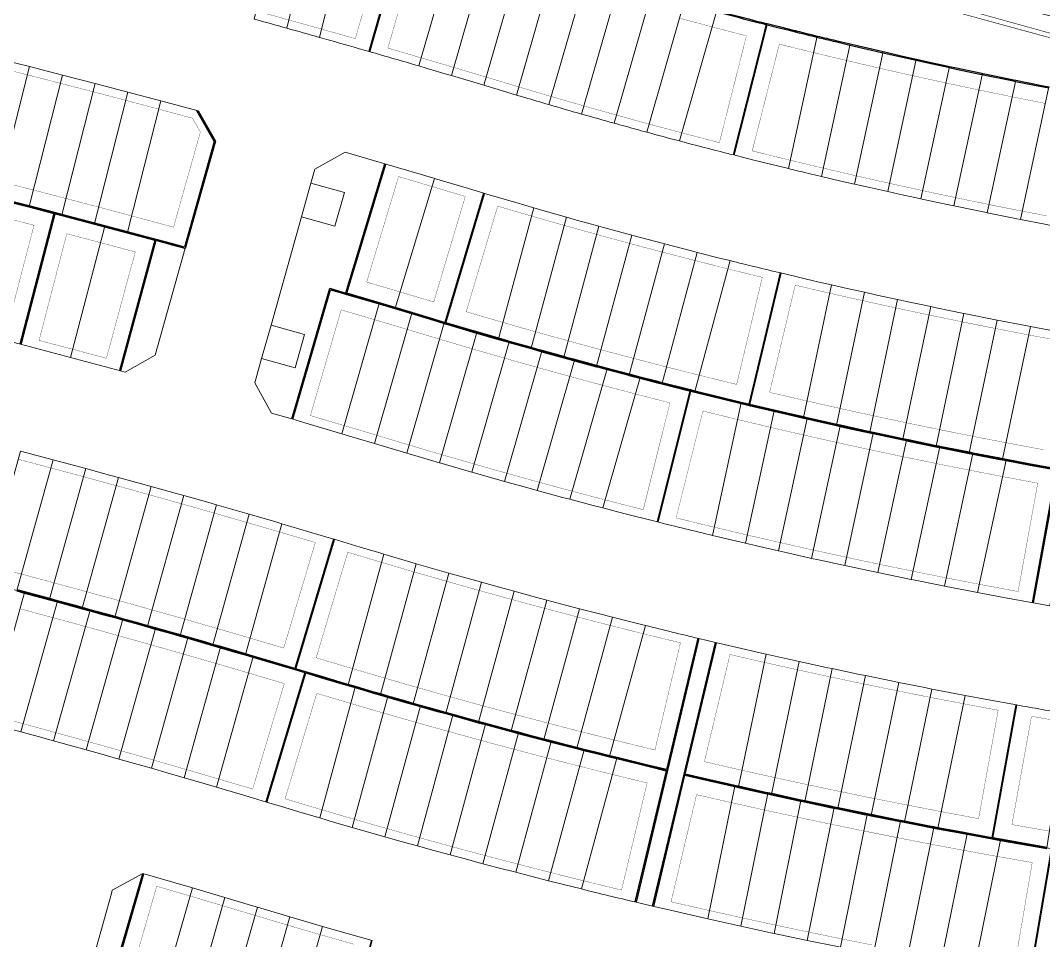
# Model space of a CAD drawing. Header units: centimetres. Extents: x -6122352 to 6876996, y -1694241 to 2592194.
# Drawn here: x 1224188 to 1405291, y 72043 to 234926 of the extents above; entities that cross this region are included whole.
import ezdxf

# ---------------------------------------------------------------- set-up
doc = ezdxf.new("R2010")
doc.units = ezdxf.units.CM
doc.header["$MEASUREMENT"] = 0
doc.linetypes.add('XR-AR-END-SETTING OUT PLAN$0$23261-XR-AR-SI-GF$0$HIDDEN', pattern=[0.375, 0.25, -0.125])
for name, color, linetype, lineweight, true_color in [('08-Compound Wall-2', 6, 'Continuous', 25, 0xff00ff), ('23585-XR-AR-DAMAC PLOT LIMITS$0$1-End units', 7, 'Continuous', 5, 0xf8991e), ('23585-XR-AR-DAMAC PLOT LIMITS$0$1-Open Space', 7, 'Continuous', 5, 0x90cf5a), ('23585-XR-AR-DAMAC PLOT LIMITS$0$1-Utility', 7, 'Continuous', 5, 0x8db1ff)]:
    doc.layers.add(name, color=color, linetype=linetype, lineweight=lineweight, true_color=true_color)
doc.layers.add('23585-XR-AR-BOUNDARY WALLS AND SETBACKS$0$setback', color=7, linetype='XR-AR-END-SETTING OUT PLAN$0$23261-XR-AR-SI-GF$0$HIDDEN')
doc.layers.add('@MI-REF LAYER', color=7, linetype='Continuous')
doc.layers.add('23585-XR-AR-DAMAC PLOT LIMITS$0$1-Mid units', color=41, linetype='Continuous', lineweight=5)
doc.layers.add('A-ANNO-TEXT', color=3, linetype='Continuous', lineweight=25)
doc.layers.add('23585-XR-AR-DAMAC PLOT LIMITS$0$D-Phase New', color=7, linetype='Continuous', true_color=0x000080)

# ---------------------------------------------------------------- blocks, each defined once
blk = doc.blocks.new('23585-XR-AR-BOUNDARY WALLS AND SETBACKS')
at = {"layer": '08-Compound Wall-2'}
for points in [[(497135, 2770055.34), (497136.86, 2770056.57), (497138.21, 2770057.46, 0.001429), (497142.63, 2770060.41, 0.000915), (497145.44, 2770062.3), (497147.6, 2770063.77), (497150.82, 2770065.97), (497152.55, 2770067.16), (497152.77, 2770067.31), (497155.04, 2770068.88), (497157.48, 2770070.58), (497157.5, 2770070.6), (497159.25, 2770071.82), (497162.22, 2770073.92), (497162.38, 2770074.03), (497163.44, 2770074.78), (497166.92, 2770077.27), (497167.27, 2770077.52), (497167.62, 2770077.77), (497171.59, 2770080.64), (497171.79, 2770080.79), (497171.8, 2770080.8), (497172.13, 2770081.03), (497175.93, 2770083.82), (497176.97, 2770084.58)], [(497148.25, 2770035.34), (497135.19, 2770055.23), (497136.97, 2770056.4), (497138.32, 2770057.3, 0.001429), (497142.74, 2770060.24, 0.000915), (497145.55, 2770062.14), (497147.71, 2770063.6), (497150.93, 2770065.8), (497152.66, 2770066.99), (497152.88, 2770067.14), (497155.15, 2770068.71), (497157.59, 2770070.42), (497157.62, 2770070.44), (497159.36, 2770071.65), (497162.33, 2770073.75), (497162.5, 2770073.87), (497163.56, 2770074.62), (497167.03, 2770077.1), (497167.38, 2770077.36), (497167.74, 2770077.61), (497171.71, 2770080.48), (497171.91, 2770080.62), (497171.92, 2770080.63), (497172.25, 2770080.87), (497176.05, 2770083.66), (497177.09, 2770084.42)], [(497078.56, 2770020.55, -0.00125), (497086.38, 2770025.3, -0.000239), (497087.88, 2770026.21), (497091.08, 2770028.13), (497091.52, 2770028.4), (497093.57, 2770029.63), (497096.4, 2770031.32), (497096.67, 2770031.48), (497098.77, 2770032.73), (497099.23, 2770033), (497101.28, 2770034.22), (497101.83, 2770034.54), (497103.33, 2770035.44, 0.001142), (497106.97, 2770037.64, 0.00161), (497112.09, 2770040.77, 0.00161), (497117.18, 2770043.93, 0.000476), (497118.69, 2770044.88, 0.001134), (497122.26, 2770047.13, 0.00161), (497127.32, 2770050.36, 0.002093), (497133.87, 2770054.6, 0.000363), (497135, 2770055.34)], [(497091.17, 2770000.13), (497078.75, 2770020.43, -0.001236), (497086.48, 2770025.13, -0.000239), (497087.98, 2770026.04), (497091.18, 2770027.96), (497091.62, 2770028.23), (497093.67, 2770029.46), (497096.5, 2770031.14), (497096.77, 2770031.3), (497098.87, 2770032.56), (497099.33, 2770032.83), (497101.38, 2770034.05), (497101.93, 2770034.37), (497103.43, 2770035.26, 0.001142), (497107.07, 2770037.47, 0.00161), (497112.19, 2770040.6, 0.00161), (497117.29, 2770043.76, 0.000476), (497118.79, 2770044.71, 0.001134), (497122.37, 2770046.96, 0.00161), (497127.43, 2770050.19, 0.002093), (497133.97, 2770054.43, 0.000336), (497135.02, 2770055.12), (497148.09, 2770035.23)], [(497035.24, 2769964.5), (497022.09, 2769984.33), (497026.18, 2769987.04, -0.000564), (497029.64, 2769989.32, -0.000819), (497034.66, 2769992.6, -0.000819), (497039.69, 2769995.86, -0.000289), (497041.47, 2769997.01), (497044.74, 2769999.11), (497047.15, 2770000.66), (497049.79, 2770002.34), (497054.86, 2770005.56), (497056.86, 2770006.83), (497059.93, 2770008.76), (497062.56, 2770010.42), (497065.02, 2770011.94), (497070.12, 2770015.11), (497072.35, 2770016.5, -0.000999), (497078.58, 2770020.33), (497091, 2770000.02)]]:
    blk.add_lwpolyline(points, format="xyb", dxfattribs=at)
for points in [[(497227.71, 2770039.88), (497224, 2770037.07), (497220.51, 2770034.46), (497219.98, 2770034.06), (497219.59, 2770033.77), (497215.69, 2770030.88), (497215.16, 2770030.49), (497210.85, 2770027.34), (497210.73, 2770027.25), (497210.32, 2770026.95), (497206.27, 2770024.02), (497205.99, 2770023.82), (497205.45, 2770023.44), (497201.8, 2770020.82), (497201.1, 2770020.34), (497200.57, 2770019.96), (497197.3, 2770017.65), (497196.2, 2770016.88), (497195.66, 2770016.5), (497192.79, 2770014.5), (497191.28, 2770013.45), (497190.73, 2770013.08), (497188.26, 2770011.37), (497186.33, 2770010.05), (497182.66, 2770007.56), (497169.28, 2770027.36)], [(497187.06, 2769981.51), (497173.89, 2770001.45), (497174.48, 2770001.84), (497181.48, 2770006.52), (497182.69, 2770007.34), (497186.44, 2770009.89), (497188.38, 2770011.21), (497190.85, 2770012.91), (497191.39, 2770013.29), (497192.91, 2770014.33), (497195.78, 2770016.34), (497196.31, 2770016.72), (497197.42, 2770017.49), (497200.68, 2770019.79), (497201.22, 2770020.17), (497201.91, 2770020.66), (497205.57, 2770023.28), (497206.1, 2770023.66), (497206.39, 2770023.86), (497210.43, 2770026.79), (497210.85, 2770027.09), (497210.97, 2770027.17), (497215.28, 2770030.33), (497215.81, 2770030.72), (497219.71, 2770033.61), (497220.1, 2770033.9), (497220.63, 2770034.3), (497224.12, 2770036.91), (497227.83, 2770039.72), (497242.3, 2770020.7)], [(497227.93, 2770039.93), (497242.46, 2770020.82)], [(497276.02, 2769993.39), (497269.4, 2769988.3), (497268.31, 2769987.46), (497253.83, 2770006.48)], [(497291.57, 2769974.95), (497276.91, 2769993.82)], [(497169.11, 2770027.25), (497182.5, 2770007.45), (497181.37, 2770006.68), (497174.37, 2770002.01), (497173.7, 2770001.57), (497173.29, 2770001.29), (497169.36, 2769998.72), (497168.69, 2769998.28), (497165.98, 2769996.52), (497164.32, 2769995.45), (497164.07, 2769995.28), (497160.93, 2769993.28), (497159.43, 2769992.32), (497159.27, 2769992.21), (497155.87, 2769990.06), (497154.79, 2769989.38), (497154.2, 2769989.01), (497150.78, 2769986.87), (497150.12, 2769986.46), (497149.11, 2769985.84), (497145.68, 2769983.72), (497145.44, 2769983.57), (497144, 2769982.69), (497140.74, 2769980.71), (497140.56, 2769980.6), (497136.02, 2769977.87), (497135.64, 2769977.64), (497123.38, 2769998.15)], [(497253.67, 2770006.36), (497268.15, 2769987.34), (497264.62, 2769984.67), (497263.88, 2769984.11), (497260.38, 2769981.48), (497259.82, 2769981.07), (497259.19, 2769980.59), (497255.56, 2769977.91), (497255, 2769977.5), (497254.47, 2769977.1), (497250.72, 2769974.36), (497250.16, 2769973.95), (497249.73, 2769973.64), (497245.86, 2769970.84), (497245.31, 2769970.43), (497244.98, 2769970.2), (497240.99, 2769967.34), (497240.43, 2769966.94), (497240.21, 2769966.79), (497236.09, 2769963.88), (497235.53, 2769963.48), (497235.42, 2769963.4), (497231.17, 2769960.44), (497230.61, 2769960.04), (497225.78, 2769956.71), (497223.18, 2769954.93), (497209.78, 2769974.72)], [(497129.96, 2769946.12), (497117.55, 2769966.55), (497119.45, 2769967.7), (497119.88, 2769967.96), (497125.22, 2769971.18), (497127.72, 2769972.68), (497130.36, 2769974.26), (497133.13, 2769975.91), (497135.52, 2769977.33), (497135.66, 2769977.41), (497136.13, 2769977.69), (497140.66, 2769980.42), (497140.84, 2769980.53), (497144.1, 2769982.52), (497145.54, 2769983.4), (497145.79, 2769983.55), (497149.21, 2769985.67), (497150.22, 2769986.29), (497150.89, 2769986.7), (497154.31, 2769988.84), (497154.89, 2769989.21), (497155.97, 2769989.89), (497159.38, 2769992.04), (497159.54, 2769992.15), (497161.04, 2769993.11), (497164.18, 2769995.11), (497164.43, 2769995.28), (497166.09, 2769996.35), (497168.79, 2769998.11), (497169.47, 2769998.55), (497173.4, 2770001.13), (497173.72, 2770001.34), (497186.9, 2769981.4)], [(497123.21, 2769998.05), (497135.47, 2769977.53), (497135.42, 2769977.5), (497133.03, 2769976.08), (497130.26, 2769974.43), (497127.62, 2769972.86), (497125.11, 2769971.35), (497119.95, 2769968.24), (497107.76, 2769988.79)], [(497236.7, 2769934.98), (497223.29, 2769954.77), (497225.89, 2769956.54), (497230.72, 2769959.88), (497231.29, 2769960.27), (497235.53, 2769963.24), (497235.64, 2769963.31), (497236.21, 2769963.71), (497240.32, 2769966.62), (497240.54, 2769966.78), (497241.1, 2769967.18), (497245.1, 2769970.04), (497245.42, 2769970.27), (497245.98, 2769970.68), (497249.85, 2769973.48), (497250.28, 2769973.79), (497250.84, 2769974.2), (497254.59, 2769976.94), (497255.12, 2769977.34), (497255.68, 2769977.75), (497259.31, 2769980.43), (497259.94, 2769980.91), (497260.5, 2769981.32), (497264, 2769983.95), (497264.75, 2769984.51), (497268.35, 2769987.24), (497269.53, 2769988.14), (497276.15, 2769993.23)], [(497276.75, 2769993.7), (497291.42, 2769974.83)], [(497129.79, 2769946.02), (497117.27, 2769966.61), (497119.34, 2769967.87), (497119.78, 2769968.13), (497107.59, 2769988.69)], [(497223.07, 2769954.74), (497209.61, 2769974.6)], [(497206.96, 2769972.81), (497220.37, 2769953.02), (497217.77, 2769951.26), (497212.88, 2769948), (497211.79, 2769947.27), (497209.8, 2769945.96), (497207.88, 2769944.69), (497206.77, 2769943.97), (497204.9, 2769942.74), (497202.85, 2769941.41), (497201.75, 2769940.7), (497199.97, 2769939.55), (497197.81, 2769938.16), (497196.7, 2769937.45), (497195.03, 2769936.38), (497192.75, 2769934.94), (497191.63, 2769934.23), (497190.07, 2769933.25), (497187.67, 2769931.74), (497186.55, 2769931.05), (497185.1, 2769930.14), (497182.57, 2769928.58), (497181.45, 2769927.89), (497180.11, 2769927.06), (497177.46, 2769925.44), (497176.33, 2769924.76), (497175.09, 2769924), (497172.33, 2769922.33), (497171.2, 2769921.65), (497170.07, 2769920.97), (497166.87, 2769919.07), (497164.43, 2769917.61), (497162.88, 2769916.69), (497150.62, 2769937.21)], [(497207.13, 2769972.92), (497220.59, 2769953.05)], [(497078.14, 2769970.48), (497084.27, 2769969.07), (497094.52, 2769952.55), (497092.72, 2769951.42), (497090.15, 2769949.79), (497085.71, 2769946.97), (497082.2, 2769944.73), (497080.65, 2769943.74), (497075.61, 2769940.49), (497074.51, 2769939.78), (497070.57, 2769937.23), (497066.5, 2769934.56), (497065.55, 2769933.94), (497061.49, 2769931.27), (497060.54, 2769930.64), (497056.48, 2769927.95), (497055.54, 2769927.32), (497051.49, 2769924.62), (497050.55, 2769923.99), (497046.52, 2769921.27), (497045.58, 2769920.64), (497041.55, 2769917.91), (497038.06, 2769915.53), (497024.57, 2769935.26)], [(497078.38, 2769970.63), (497084.4, 2769969.25), (497094.8, 2769952.49), (497092.83, 2769951.25), (497090.26, 2769949.62), (497103.03, 2769929.43)], [(497236.53, 2769934.86), (497223.07, 2769954.74)], [(497176.85, 2769896.96), (497164.61, 2769917.49), (497166.97, 2769918.9), (497170.17, 2769920.8), (497171.3, 2769921.48), (497172.43, 2769922.16), (497175.2, 2769923.83), (497176.44, 2769924.59), (497177.56, 2769925.27), (497180.21, 2769926.89), (497181.56, 2769927.72), (497182.68, 2769928.41), (497185.2, 2769929.97), (497186.66, 2769930.88), (497187.78, 2769931.58), (497190.18, 2769933.08), (497191.74, 2769934.06), (497192.86, 2769934.77), (497195.14, 2769936.21), (497196.81, 2769937.28), (497197.92, 2769937.99), (497200.08, 2769939.38), (497201.85, 2769940.53), (497202.96, 2769941.24), (497205.01, 2769942.57), (497206.88, 2769943.8), (497207.99, 2769944.53), (497209.91, 2769945.79), (497211.9, 2769947.1), (497212.99, 2769947.83), (497217.88, 2769951.1), (497220.48, 2769952.86), (497233.88, 2769933.07)], [(497220.59, 2769953.05), (497234.05, 2769933.18)], [(497087.69, 2769919.61), (497074.7, 2769939.67), (497075.72, 2769940.32), (497080.76, 2769943.57), (497082.31, 2769944.57), (497085.82, 2769946.81), (497090.09, 2769949.52), (497102.87, 2769929.32)], [(497042.53, 2769889.35), (497028.92, 2769908.99), (497030.48, 2769910.08), (497036.7, 2769914.36), (497038.09, 2769915.31), (497041.66, 2769917.74), (497045.69, 2769920.47), (497046.63, 2769921.11), (497050.66, 2769923.82), (497051.61, 2769924.45), (497055.65, 2769927.16), (497056.6, 2769927.78), (497060.65, 2769930.47), (497061.6, 2769931.1), (497065.66, 2769933.77), (497066.61, 2769934.4), (497070.68, 2769937.06), (497074.53, 2769939.56), (497087.52, 2769919.5)], [(497150.45, 2769937.1), (497162.71, 2769916.59), (497161.66, 2769915.96), (497156.14, 2769912.64), (497154.92, 2769911.9), (497153.7, 2769911.17), (497151, 2769909.53), (497149.79, 2769908.79), (497148.5, 2769908.01), (497145.88, 2769906.4), (497144.67, 2769905.66), (497143.32, 2769904.83), (497140.77, 2769903.25), (497139.56, 2769902.51), (497138.14, 2769901.63), (497135.67, 2769900.09), (497134.47, 2769899.34), (497132.97, 2769898.41), (497130.59, 2769896.91), (497129.38, 2769896.15), (497128.08, 2769895.33), (497125.51, 2769893.71), (497124.31, 2769892.95), (497120.45, 2769890.49), (497119.24, 2769889.73)], [(497119.35, 2769889.56), (497120.55, 2769890.32), (497124.41, 2769892.78), (497125.62, 2769893.54), (497128.18, 2769895.16), (497129.49, 2769895.98), (497130.69, 2769896.74), (497133.08, 2769898.24), (497134.57, 2769899.17), (497135.78, 2769899.92), (497138.24, 2769901.46), (497139.67, 2769902.34), (497140.88, 2769903.08), (497143.42, 2769904.66), (497144.77, 2769905.49), (497145.99, 2769906.23), (497148.61, 2769907.84), (497149.89, 2769908.62), (497151.11, 2769909.36), (497153.81, 2769911), (497155.02, 2769911.73), (497156.24, 2769912.47), (497161.76, 2769915.79), (497162.9, 2769916.47), (497164.44, 2769917.39), (497176.68, 2769896.86)], [(497207.41, 2769894.08), (497220.02, 2769873.78), (497212.68, 2769869.26), (497212.23, 2769868.99), (497207.55, 2769866.15), (497207.1, 2769865.88), (497206.9, 2769865.76), (497206.44, 2769865.48), (497202.57, 2769863.16), (497202.4, 2769863.06), (497201.96, 2769862.79), (497200.71, 2769862.06), (497197.25, 2769859.99), (497196.8, 2769859.73), (497192.1, 2769856.91), (497191.65, 2769856.64), (497191.46, 2769856.52), (497187.6, 2769854.19), (497183.92, 2769851.95), (497183.81, 2769852.11), (497171.47, 2769872.35)], [(497196.55, 2769831.43), (497183.8, 2769851.76), (497183.64, 2769852.01), (497171.3, 2769872.25)]]:
    blk.add_lwpolyline(points, dxfattribs=at)
at = {"layer": '23585-XR-AR-BOUNDARY WALLS AND SETBACKS$0$setback', "ltscale": 40, "const_width": 0.05}
for points in [[(497193.49, 2770068.82), (497189.96, 2770066.21), (497189.45, 2770065.83), (497189.27, 2770065.69), (497185.13, 2770062.66), (497185.02, 2770062.59), (497184.78, 2770062.41), (497180.76, 2770059.5), (497180.28, 2770059.16), (497180, 2770058.96), (497176.48, 2770056.44), (497175.4, 2770055.68), (497175.2, 2770055.54), (497172.18, 2770053.41), (497170.5, 2770052.23), (497167.87, 2770050.39), (497165.58, 2770048.81), (497163.54, 2770047.41), (497160.63, 2770045.43), (497158.08, 2770043.69, -0.00076), (497155.67, 2770042.07, -0.001594), (497150.62, 2770038.7), (497149.85, 2770038.19), (497139.15, 2770054.49), (497139.87, 2770054.96, 0.001429), (497144.3, 2770057.92, 0.000916), (497147.13, 2770059.82), (497149.28, 2770061.29), (497152.52, 2770063.49), (497154.25, 2770064.69), (497154.47, 2770064.84), (497156.75, 2770066.41), (497159.2, 2770068.12), (497159.22, 2770068.14), (497160.97, 2770069.36), (497163.95, 2770071.47), (497164.12, 2770071.58), (497165.18, 2770072.34), (497168.66, 2770074.83), (497169.01, 2770075.08), (497169.37, 2770075.33), (497173.35, 2770078.21), (497173.54, 2770078.35), (497173.56, 2770078.37), (497173.9, 2770078.61), (497177.71, 2770081.4), (497178.75, 2770082.17)], [(497123.87, 2770044.6, 0.00161), (497128.94, 2770047.83, 0.001653), (497134.13, 2770051.19), (497144.84, 2770034.89, -0.00181), (497139.04, 2770031.14, -0.00157), (497133.98, 2770027.92, -0.001035), (497130.64, 2770025.82, -0.000535), (497128.91, 2770024.73, -0.001569), (497123.82, 2770021.58, -0.001569), (497118.71, 2770018.45, -0.001162), (497114.91, 2770016.16), (497113.58, 2770015.36), (497110.72, 2770013.66), (497108.42, 2770012.29), (497103.27, 2770009.21), (497102.67, 2770008.85), (497099.46, 2770006.92), (497098.13, 2770006.11, 0.000851), (497092.86, 2770002.92), (497082.69, 2770019.55, -0.00084)], [(497274.25, 2769995.69), (497268.85, 2769991.53), (497257.05, 2770007.04, 0.001492), (497261.97, 2770010.84)], [(497077.57, 2770016.42), (497087.74, 2769999.79, 0.000597), (497084.06, 2769997.52, 0.000254), (497082.5, 2769996.55, 0.00083), (497077.39, 2769993.38, 0.00083), (497072.3, 2769990.2, 0.000577)], [(497267.87, 2769958.9), (497263.47, 2769955.68), (497263.03, 2769955.36), (497258.61, 2769952.17), (497258.18, 2769951.85), (497253.74, 2769948.68), (497253.3, 2769948.37), (497248.85, 2769945.22), (497248.41, 2769944.91), (497243.94, 2769941.79), (497243.5, 2769941.48), (497238.56, 2769938.07), (497238.17, 2769937.8), (497227.23, 2769953.94), (497227.53, 2769954.15), (497232.38, 2769957.5), (497232.95, 2769957.9), (497237.2, 2769960.86), (497237.32, 2769960.95), (497237.88, 2769961.34), (497242, 2769964.26), (497242.23, 2769964.42), (497242.79, 2769964.82), (497246.79, 2769967.68), (497247.12, 2769967.92), (497247.68, 2769968.33), (497251.56, 2769971.13), (497251.99, 2769971.45), (497252.55, 2769971.86), (497256.31, 2769974.61), (497256.85, 2769975.01), (497257.4, 2769975.42), (497261.04, 2769978.11), (497261.68, 2769978.59), (497262.24, 2769979), (497265.75, 2769981.63), (497266.49, 2769982.2), (497270.1, 2769984.93), (497271.29, 2769985.84), (497276.23, 2769989.64), (497288.2, 2769974.24, -0.001598)], [(497102.35, 2769905.5), (497107.4, 2769908.74), (497112.45, 2769911.96), (497116.13, 2769914.28), (497117.52, 2769915.16), (497121.09, 2769917.4), (497122.6, 2769918.34), (497126.33, 2769920.66), (497127.69, 2769921.5), (497131.57, 2769923.9), (497132.8, 2769924.65), (497136.83, 2769927.12), (497137.91, 2769927.78), (497142.1, 2769930.33), (497143.03, 2769930.89, 0.000008), (497143.03, 2769930.89), (497148.73, 2769934.33), (497158.73, 2769917.59), (497154.64, 2769915.12), (497153.42, 2769914.39), (497152.2, 2769913.65), (497149.5, 2769912.01), (497148.28, 2769911.27), (497146.99, 2769910.48), (497144.37, 2769908.87), (497143.15, 2769908.13), (497141.79, 2769907.3), (497139.25, 2769905.72), (497138.04, 2769904.97), (497136.61, 2769904.09), (497134.14, 2769902.55), (497132.93, 2769901.8), (497131.43, 2769900.87), (497129.05, 2769899.36), (497127.84, 2769898.61), (497126.53, 2769897.79), (497123.96, 2769896.16), (497122.75, 2769895.4), (497118.89, 2769892.94), (497117.68, 2769892.17), (497113.83, 2769889.7)]]:
    blk.add_lwpolyline(points, format="xyb", dxfattribs=at)
for points in [[(497223.72, 2770040.5), (497222.25, 2770039.39), (497218.77, 2770036.78), (497218.24, 2770036.38), (497217.86, 2770036.1), (497213.96, 2770033.21), (497213.44, 2770032.83), (497209.14, 2770029.68), (497209.02, 2770029.59), (497208.62, 2770029.3), (497204.58, 2770026.38), (497204.3, 2770026.18), (497203.77, 2770025.8), (497200.12, 2770023.19), (497199.43, 2770022.7), (497198.89, 2770022.32), (497195.64, 2770020.02), (497194.54, 2770019.26), (497194, 2770018.88), (497191.14, 2770016.88), (497189.63, 2770015.84), (497189.09, 2770015.46), (497186.62, 2770013.76), (497184.7, 2770012.45), (497183.44, 2770011.59), (497172.51, 2770027.75), (497175.59, 2770029.84), (497177.65, 2770031.26), (497180.02, 2770032.9), (497182.58, 2770034.69), (497184.43, 2770035.98), (497187.5, 2770038.15), (497188.82, 2770039.08), (497192.39, 2770041.64), (497193.19, 2770042.21), (497197.26, 2770045.15), (497197.55, 2770045.36), (497201.89, 2770048.54), (497202.12, 2770048.71), (497206.21, 2770051.74), (497206.94, 2770052.29), (497210.52, 2770054.96)], [(497048.26, 2769949.37), (497053.26, 2769952.67), (497058.28, 2769955.95), (497063.31, 2769959.21), (497068.35, 2769962.46), (497073.4, 2769965.69), (497078.65, 2769969.03), (497081.4, 2769968.4), (497090.62, 2769953.52), (497088.6, 2769952.24), (497084.15, 2769949.42), (497080.64, 2769947.18), (497079.08, 2769946.18), (497074.03, 2769942.93), (497072.93, 2769942.21), (497068.99, 2769939.66), (497064.91, 2769936.99)], [(497068.2, 2769931.97), (497072.27, 2769934.63), (497073.68, 2769935.54), (497084.28, 2769919.17)], [(497122.11, 2769887.88), (497125.97, 2769890.33), (497127.17, 2769891.09), (497129.73, 2769892.71), (497131.03, 2769893.53), (497132.24, 2769894.28), (497134.62, 2769895.78), (497136.11, 2769896.71), (497137.31, 2769897.46), (497139.77, 2769898.99), (497141.19, 2769899.87), (497142.4, 2769900.62), (497144.94, 2769902.19), (497146.29, 2769903.01), (497147.5, 2769903.76), (497150.12, 2769905.36), (497151.4, 2769906.14), (497152.61, 2769906.88), (497155.31, 2769908.52), (497156.52, 2769909.25), (497157.74, 2769909.98), (497163.25, 2769913.3), (497163.44, 2769913.41), (497173.42, 2769896.66), (497173.26, 2769896.57), (497168.11, 2769893.46), (497165.42, 2769891.84), (497162.97, 2769890.35), (497160.28, 2769888.72), (497157.84, 2769887.22), (497155.16, 2769885.58), (497152.73, 2769884.08), (497150.06, 2769882.42), (497147.63, 2769880.91), (497144.96, 2769879.25), (497142.53, 2769877.72), (497140.13, 2769876.21), (497137.45, 2769874.52), (497132.38, 2769871.3)], [(497184.8, 2769855.88), (497174.64, 2769872.52), (497179.9, 2769875.71), (497185.04, 2769878.78), (497189.28, 2769881.32), (497190.19, 2769881.86), (497195.35, 2769884.95), (497200.48, 2769888.06), (497205.73, 2769891.29)]]:
    blk.add_lwpolyline(points, dxfattribs=at)
for points in [[(497188.66, 2769984.37), (497177.9, 2770000.64), (497183.09, 2770004.11), (497184.32, 2770004.94), (497188.08, 2770007.49), (497190.02, 2770008.82), (497192.5, 2770010.53), (497193.04, 2770010.9), (497194.56, 2770011.95), (497197.44, 2770013.96), (497197.97, 2770014.34), (497199.09, 2770015.11), (497202.36, 2770017.42), (497202.89, 2770017.8), (497203.59, 2770018.3), (497207.26, 2770020.92), (497207.79, 2770021.3), (497208.08, 2770021.51), (497212.13, 2770024.44), (497212.55, 2770024.74), (497212.68, 2770024.83), (497217, 2770028), (497217.53, 2770028.39), (497221.44, 2770031.29), (497221.84, 2770031.58), (497222.37, 2770031.98), (497225.86, 2770034.59), (497227.36, 2770035.73), (497239.16, 2770020.2), (497237.59, 2770019.02), (497233.56, 2770016), (497233.09, 2770015.64), (497228.75, 2770012.43), (497228.57, 2770012.3), (497224.03, 2770008.97), (497223.92, 2770008.9), (497219.47, 2770005.68), (497219.06, 2770005.39), (497214.89, 2770002.4), (497214.18, 2770001.91), (497210.29, 2769999.16), (497209.29, 2769998.45), (497205.68, 2769995.94), (497204.37, 2769995.03), (497201.05, 2769992.74), (497199.43, 2769991.63), (497194.47, 2769988.26, -0.001715)], [(497167.55, 2770024.38), (497178.47, 2770008.23), (497172.77, 2770004.43), (497172.1, 2770003.98), (497171.69, 2770003.72), (497167.77, 2770001.14), (497167.1, 2770000.7), (497164.4, 2769998.96), (497162.75, 2769997.88), (497162.5, 2769997.72), (497159.37, 2769995.72), (497157.88, 2769994.76), (497157.72, 2769994.66), (497154.32, 2769992.51), (497153.24, 2769991.83), (497152.66, 2769991.47), (497149.25, 2769989.33), (497148.59, 2769988.92), (497147.58, 2769988.3), (497144.16, 2769986.19), (497143.92, 2769986.04), (497142.49, 2769985.17), (497139.24, 2769983.19), (497139.06, 2769983.08), (497136.64, 2769981.62), (497126.63, 2769998.36), (497129.13, 2769999.86), (497131.95, 2770001.58), (497133.72, 2770002.66), (497137.07, 2770004.73), (497138.3, 2770005.49), (497142.16, 2770007.9), (497142.86, 2770008.34), (497147.25, 2770011.11), (497147.41, 2770011.21), (497151.94, 2770014.11), (497152.31, 2770014.36), (497156.45, 2770017.04), (497157.35, 2770017.63), (497160.95, 2770019.99), (497162.37, 2770020.93, 0.001595)], [(497205.48, 2769970), (497216.42, 2769953.85), (497216.15, 2769953.67), (497211.28, 2769950.41), (497210.18, 2769949.69), (497208.21, 2769948.38), (497206.29, 2769947.12), (497205.18, 2769946.39), (497203.31, 2769945.17), (497201.27, 2769943.85), (497200.17, 2769943.13), (497198.4, 2769941.99), (497196.25, 2769940.6), (497195.14, 2769939.89), (497193.48, 2769938.83), (497191.2, 2769937.39), (497190.08, 2769936.68), (497188.53, 2769935.7), (497186.13, 2769934.2), (497185.02, 2769933.51), (497183.57, 2769932.6), (497181.05, 2769931.05), (497179.93, 2769930.35), (497178.59, 2769929.53), (497175.95, 2769927.92), (497174.82, 2769927.23), (497173.59, 2769926.48), (497170.83, 2769924.82), (497169.7, 2769924.14), (497168.58, 2769923.46), (497165.39, 2769921.56), (497163.88, 2769920.66), (497153.88, 2769937.4), (497155.44, 2769938.33), (497158.57, 2769940.2), (497159.21, 2769940.58), (497163.49, 2769943.16), (497164.36, 2769943.69), (497168.39, 2769946.15), (497169.48, 2769946.82), (497173.28, 2769949.17), (497174.59, 2769949.99), (497178.15, 2769952.21), (497179.68, 2769953.18), (497183.01, 2769955.28), (497184.75, 2769956.4), (497187.84, 2769958.38), (497189.8, 2769959.65), (497192.66, 2769961.5), (497194.84, 2769962.93), (497197.46, 2769964.65), (497199.86, 2769966.24, 0.001624)], [(497178.57, 2769899.73), (497168.59, 2769916.48), (497171.66, 2769918.31), (497172.8, 2769919), (497173.93, 2769919.68), (497176.7, 2769921.35), (497177.95, 2769922.11), (497179.07, 2769922.8), (497181.73, 2769924.41), (497183.08, 2769925.25), (497184.2, 2769925.94), (497186.73, 2769927.5), (497188.19, 2769928.42), (497189.31, 2769929.12), (497191.72, 2769930.62), (497193.29, 2769931.61), (497194.41, 2769932.32), (497196.7, 2769933.77), (497198.37, 2769934.84), (497199.48, 2769935.55), (497201.65, 2769936.94), (497203.43, 2769938.09), (497204.54, 2769938.81), (497206.59, 2769940.14), (497208.47, 2769941.38), (497209.58, 2769942.1), (497211.51, 2769943.37), (497213.5, 2769944.68), (497214.6, 2769945.42), (497219.5, 2769948.69), (497219.79, 2769948.89), (497230.72, 2769932.74, -0.001598), (497224.95, 2769928.88), (497222.25, 2769927.09), (497219.94, 2769925.58), (497217.24, 2769923.81), (497214.93, 2769922.31), (497212.21, 2769920.55), (497209.89, 2769919.06), (497207.17, 2769917.32), (497204.83, 2769915.84), (497202.1, 2769914.11), (497199.76, 2769912.65), (497197.02, 2769910.94), (497194.67, 2769909.49), (497191.92, 2769907.79), (497189.57, 2769906.36), (497186.81, 2769904.67), (497184.44, 2769903.25, 0.00001), (497184.44, 2769903.25), (497181.67, 2769901.58)]]:
    blk.add_lwpolyline(points, format="xyb", close=True, dxfattribs=at)
for points in [[(497252.27, 2770003.41), (497264.08, 2769987.9), (497262.88, 2769986.98), (497262.14, 2769986.43), (497258.64, 2769983.81), (497258.09, 2769983.39), (497257.45, 2769982.92), (497253.83, 2769980.24), (497253.28, 2769979.83), (497252.75, 2769979.44), (497249.01, 2769976.7), (497248.45, 2769976.29), (497248.03, 2769975.98), (497244.17, 2769973.19), (497243.61, 2769972.78), (497243.29, 2769972.55), (497239.3, 2769969.7), (497238.74, 2769969.3), (497238.53, 2769969.15), (497234.42, 2769966.24), (497233.85, 2769965.85), (497233.75, 2769965.77), (497229.51, 2769962.81), (497228.95, 2769962.42), (497224.13, 2769959.1), (497223.86, 2769958.91), (497212.93, 2769975.06), (497213.1, 2769975.18), (497217.83, 2769978.44), (497218.06, 2769978.6), (497222.54, 2769981.73), (497222.98, 2769982.04), (497227.23, 2769985.04), (497227.89, 2769985.51), (497231.9, 2769988.38), (497232.77, 2769989.01), (497236.56, 2769991.75), (497237.63, 2769992.54), (497241.19, 2769995.14), (497242.48, 2769996.09), (497245.81, 2769998.56), (497247.3, 2769999.68), (497250.41, 2770002)], [(497131.57, 2769948.86), (497121.45, 2769965.52), (497126.71, 2769968.69), (497129.21, 2769970.2), (497131.85, 2769971.77), (497134.61, 2769973.42), (497137, 2769974.84), (497137.14, 2769974.92), (497137.62, 2769975.21), (497142.16, 2769977.94), (497142.35, 2769978.05), (497145.61, 2769980.04), (497147.06, 2769980.93), (497147.31, 2769981.08), (497150.74, 2769983.2), (497151.76, 2769983.83), (497152.43, 2769984.25), (497155.84, 2769986.38), (497156.44, 2769986.75), (497157.52, 2769987.44), (497160.93, 2769989.59), (497161.1, 2769989.7), (497162.6, 2769990.66), (497165.75, 2769992.68), (497166.01, 2769992.85), (497167.67, 2769993.92), (497170.38, 2769995.68), (497171.06, 2769996.12), (497172.9, 2769997.33), (497183.65, 2769981.06), (497181.03, 2769979.34), (497177.78, 2769977.24), (497176.31, 2769976.28), (497172.74, 2769974), (497171.57, 2769973.25), (497167.68, 2769970.79), (497166.81, 2769970.24), (497162.6, 2769967.61), (497162.04, 2769967.26), (497157.5, 2769964.46), (497157.25, 2769964.31), (497152.45, 2769961.38), (497152.39, 2769961.34), (497147.63, 2769958.47), (497147.26, 2769958.25), (497142.1, 2769955.18), (497139.21, 2769953.46), (497136.95, 2769952.09)], [(497121.49, 2769995.28), (497131.49, 2769978.54), (497128.78, 2769976.92), (497126.13, 2769975.34), (497123.62, 2769973.83), (497120.87, 2769972.18), (497110.92, 2769988.95), (497116.11, 2769992.07), (497116.19, 2769992.12)], [(497089.32, 2769922.43), (497078.71, 2769938.8), (497082.33, 2769941.13), (497083.87, 2769942.12), (497087.37, 2769944.36), (497089.27, 2769945.57), (497099.7, 2769929.08), (497094.49, 2769925.77)]]:
    blk.add_lwpolyline(points, close=True, dxfattribs=at)
blk = doc.blocks.new('A$C9d9485f6')
at = {"layer": 'A-ANNO-TEXT', "rotation": 312.4881850805905}
blk.add_blockref('23585-XR-AR-BOUNDARY WALLS AND SETBACKS', (-2377088.53, -1504219.25), dxfattribs=at)
blk = doc.blocks.new('23585-XR-AR-DAMAC PLOT LIMITS')
at = {"layer": '23585-XR-AR-DAMAC PLOT LIMITS$0$1-End units', "color": 251, "true_color": 0x636466}
for points in [[(497156.51, 2770040.82, -0.001594), (497151.45, 2770037.45), (497150.06, 2770036.53), (497148.17, 2770035.28), (497135, 2770055.34), (497136.86, 2770056.57), (497138.21, 2770057.47, 0.001429), (497142.63, 2770060.41)], [(497148.17, 2770035.28, -0.000363), (497147.01, 2770034.52, -0.002233), (497139.85, 2770029.88), (497127.32, 2770050.36, 0.002093), (497133.87, 2770054.6, 0.000363), (497135, 2770055.34)], [(497182.64, 2770007.42), (497181.42, 2770006.6), (497174.43, 2770001.93), (497161.54, 2770022.18, 0.002363), (497169.19, 2770027.3)], [(497098.9, 2770004.83, 0.001265), (497091.08, 2770000.07), (497078.56, 2770020.55, -0.00125), (497086.38, 2770025.3)], [(497091.08, 2770000.07, 0.001012), (497084.85, 2769996.24, 0.000254), (497083.29, 2769995.28), (497070.01, 2770015.28), (497072.24, 2770016.67, -0.001013), (497078.56, 2770020.55)], [(497276.09, 2769993.31), (497269.47, 2769988.22), (497268.29, 2769987.32), (497253.75, 2770006.42, 0.002212), (497261.05, 2770012.03)], [(497195.31, 2769987.02, -0.002451), (497186.98, 2769981.46), (497173.75, 2770001.48), (497174.43, 2770001.93), (497181.42, 2770006.6)], [(497291.49, 2769974.89, -0.002289), (497283.6, 2769968.81), (497269.47, 2769988.22), (497276.09, 2769993.31), (497276.77, 2769993.84)], [(497220.59, 2769953.05), (497217.82, 2769951.18), (497212.94, 2769947.91), (497211.84, 2769947.18), (497199.03, 2769967.49, 0.002344), (497207.13, 2769972.92)], [(497234.05, 2769933.18, -0.002289), (497225.78, 2769927.63), (497212.94, 2769947.91), (497217.82, 2769951.18), (497220.59, 2769953.05)]]:
    blk.add_lwpolyline(points, format="xyb", close=True, dxfattribs=at)
for points in [[(497227.93, 2770039.93), (497224.06, 2770036.99), (497220.57, 2770034.38), (497220.04, 2770033.98), (497206.05, 2770053.49), (497209.62, 2770056.16), (497213.4, 2770059.02)], [(497242.46, 2770020.82), (497238.5, 2770017.82), (497234.46, 2770014.8), (497220.57, 2770034.38), (497224.06, 2770036.99), (497227.93, 2770039.93)], [(497182.64, 2770007.42), (497169.19, 2770027.3), (497174.74, 2770031.08), (497176.8, 2770032.5), (497190.79, 2770013), (497188.32, 2770011.29), (497186.39, 2770009.97)], [(497246.4, 2770000.88), (497249.51, 2770003.2), (497253.75, 2770006.42), (497268.29, 2769987.32), (497264.69, 2769984.59), (497263.94, 2769984.03), (497260.44, 2769981.41)], [(497144.05, 2769982.61), (497140.79, 2769980.62), (497140.61, 2769980.51), (497136.08, 2769977.78), (497135.61, 2769977.5), (497123.29, 2769998.1), (497123.75, 2769998.38), (497128.35, 2770001.15), (497131.17, 2770002.86)], [(497169.41, 2769998.63), (497173.34, 2770001.21), (497173.75, 2770001.48), (497186.98, 2769981.46), (497186.56, 2769981.18), (497181.85, 2769978.09), (497178.59, 2769975.98), (497166.03, 2769996.44), (497168.74, 2769998.19)], [(497135.61, 2769977.5), (497135.47, 2769977.42), (497133.08, 2769975.99), (497130.31, 2769974.35), (497127.67, 2769972.77), (497115.43, 2769993.41), (497120.83, 2769996.63), (497123.29, 2769998.1)], [(497276.77, 2769993.84), (497279.31, 2769995.82), (497280.81, 2769997.01), (497283.92, 2769999.45), (497284.02, 2769999.53), (497299.33, 2769981.04), (497298.81, 2769980.63), (497294.09, 2769976.92), (497291.49, 2769974.89)], [(497127.67, 2769972.77), (497125.17, 2769971.26), (497119.83, 2769968.05), (497107.59, 2769988.69), (497115.34, 2769993.36), (497115.43, 2769993.41)], [(497231.23, 2769960.36), (497230.67, 2769959.96), (497225.83, 2769956.62), (497223.07, 2769954.74), (497209.61, 2769974.6), (497212.25, 2769976.41), (497216.98, 2769979.67), (497217.2, 2769979.83)], [(497137.72, 2769950.81), (497131.84, 2769947.26), (497129.79, 2769946.02), (497117.32, 2769966.53), (497119.4, 2769967.79), (497119.83, 2769968.05), (497125.17, 2769971.26)], [(497094.75, 2769952.57), (497092.77, 2769951.33), (497090.2, 2769949.71), (497085.76, 2769946.89), (497072.59, 2769966.96), (497078.38, 2769970.63), (497084.4, 2769969.25)], [(497244.8, 2769940.56), (497244.35, 2769940.24), (497239.41, 2769936.84), (497236.53, 2769934.86), (497223.07, 2769954.74), (497225.83, 2769956.62), (497230.67, 2769959.96)], [(497103.03, 2769929.43), (497095.3, 2769924.51), (497082.26, 2769944.65), (497085.76, 2769946.89), (497090.2, 2769949.71)], [(497074.56, 2769939.7), (497075.66, 2769940.41), (497080.71, 2769943.66), (497082.26, 2769944.65), (497095.3, 2769924.51), (497087.61, 2769919.55)], [(497171.25, 2769921.57), (497170.12, 2769920.89), (497166.92, 2769918.98), (497164.48, 2769917.53), (497162.84, 2769916.55), (497150.54, 2769937.16), (497154.67, 2769939.62), (497157.8, 2769941.48), (497158.44, 2769941.87)], [(497066.56, 2769934.48), (497070.63, 2769937.14), (497074.56, 2769939.7), (497087.61, 2769919.55), (497079.91, 2769914.54)], [(497162.84, 2769916.55), (497161.71, 2769915.88), (497156.19, 2769912.55), (497154.97, 2769911.82), (497142.26, 2769932.18), (497149.38, 2769936.47), (497150.54, 2769937.16)], [(497172.38, 2769922.25), (497185.22, 2769901.96), (497182.44, 2769900.29), (497179.17, 2769898.35), (497176.76, 2769896.91), (497164.48, 2769917.53), (497166.92, 2769918.98), (497170.12, 2769920.89), (497171.25, 2769921.57)], [(497164.48, 2769917.53), (497176.76, 2769896.91), (497174.03, 2769895.28), (497168.88, 2769892.18), (497156.19, 2769912.55), (497161.71, 2769915.88), (497162.84, 2769916.55)], [(497220.16, 2769873.75), (497212.73, 2769869.17), (497212.28, 2769868.9), (497199.7, 2769889.34), (497207.5, 2769894.14)], [(497191.7, 2769856.55), (497191.51, 2769856.44), (497187.66, 2769854.1), (497183.8, 2769851.76), (497183.64, 2769852.01), (497171.3, 2769872.25), (497179.12, 2769876.99)]]:
    blk.add_lwpolyline(points, close=True, dxfattribs=at)
at = {"layer": '23585-XR-AR-DAMAC PLOT LIMITS$0$1-Mid units', "color": 251, "true_color": 0x636466}
for points in [[(497181.79, 2770088.16), (497195.67, 2770068.58), (497195.07, 2770068.13), (497194.39, 2770067.62), (497190.85, 2770065), (497176.97, 2770084.58), (497180.06, 2770086.87), (497180.69, 2770087.34)], [(497176.97, 2770084.58), (497190.85, 2770065), (497190.34, 2770064.62), (497190.16, 2770064.49), (497186.01, 2770061.45), (497172.13, 2770081.03), (497175.93, 2770083.82)], [(497186.01, 2770061.45), (497185.91, 2770061.38), (497185.66, 2770061.2), (497181.63, 2770058.29), (497181.15, 2770057.94), (497167.27, 2770077.52), (497167.62, 2770077.77), (497171.59, 2770080.64), (497171.79, 2770080.79), (497171.8, 2770080.8), (497172.13, 2770081.03)], [(497181.15, 2770057.94), (497180.88, 2770057.74), (497177.35, 2770055.22), (497176.26, 2770054.46), (497162.38, 2770074.03), (497163.44, 2770074.78), (497166.92, 2770077.27), (497167.27, 2770077.52)], [(497176.26, 2770054.46), (497176.07, 2770054.32), (497173.04, 2770052.18), (497171.36, 2770051), (497157.48, 2770070.58), (497157.5, 2770070.6), (497159.25, 2770071.82), (497162.22, 2770073.92), (497162.38, 2770074.03)], [(497157.48, 2770070.58), (497171.36, 2770051), (497168.72, 2770049.16), (497166.43, 2770047.58), (497152.55, 2770067.16), (497152.77, 2770067.31), (497155.04, 2770068.88)], [(497152.55, 2770067.16), (497166.43, 2770047.58), (497164.39, 2770046.17), (497161.48, 2770044.19), (497147.6, 2770063.77), (497150.82, 2770065.97)], [(497215.22, 2770030.41), (497201.23, 2770049.91), (497205.32, 2770052.94), (497206.05, 2770053.49), (497220.04, 2770033.98), (497219.65, 2770033.69), (497215.75, 2770030.8)], [(497210.38, 2770026.87), (497196.38, 2770046.37), (497196.67, 2770046.58), (497201, 2770049.75), (497201.23, 2770049.91), (497215.22, 2770030.41), (497210.91, 2770027.26), (497210.79, 2770027.17)], [(497205.51, 2770023.36), (497191.52, 2770042.86), (497192.32, 2770043.43), (497196.38, 2770046.37), (497210.38, 2770026.87), (497206.33, 2770023.94), (497206.05, 2770023.74)], [(497200.63, 2770019.87), (497186.63, 2770039.37), (497187.95, 2770040.31), (497191.52, 2770042.86), (497205.51, 2770023.36), (497201.85, 2770020.74), (497201.16, 2770020.25)], [(497195.72, 2770016.42), (497181.72, 2770035.92), (497183.56, 2770037.21), (497186.63, 2770039.37), (497200.63, 2770019.87), (497197.36, 2770017.57), (497196.26, 2770016.8)], [(497190.79, 2770013), (497176.8, 2770032.5), (497179.16, 2770034.13), (497181.72, 2770035.92), (497195.72, 2770016.42), (497192.85, 2770014.42), (497191.33, 2770013.37)], [(497101.83, 2770034.55), (497114.35, 2770014.08), (497111.49, 2770012.37), (497109.19, 2770011), (497096.67, 2770031.48), (497098.77, 2770032.73), (497099.23, 2770033), (497101.28, 2770034.22)], [(497215.75, 2770030.8), (497219.65, 2770033.69), (497220.04, 2770033.98), (497220.57, 2770034.38), (497234.46, 2770014.8), (497233.98, 2770014.44), (497229.64, 2770011.22)], [(497096.67, 2770031.48), (497109.19, 2770011), (497104.04, 2770007.92), (497091.52, 2770028.4), (497093.57, 2770029.63), (497096.4, 2770031.32)], [(497210.91, 2770027.26), (497215.22, 2770030.41), (497215.75, 2770030.8), (497229.64, 2770011.22), (497229.46, 2770011.09), (497224.91, 2770007.76), (497224.8, 2770007.68)], [(497206.05, 2770023.74), (497206.33, 2770023.94), (497210.38, 2770026.87), (497210.79, 2770027.17), (497210.91, 2770027.26), (497224.8, 2770007.68), (497220.34, 2770004.46), (497219.93, 2770004.17)], [(497201.16, 2770020.25), (497201.85, 2770020.74), (497205.51, 2770023.36), (497206.05, 2770023.74), (497219.93, 2770004.17), (497215.76, 2770001.18), (497215.05, 2770000.68)], [(497156.53, 2770018.88), (497160.12, 2770021.24), (497161.54, 2770022.18), (497174.43, 2770001.93), (497173.75, 2770001.48), (497173.34, 2770001.21), (497169.41, 2769998.63)], [(497196.26, 2770016.8), (497197.36, 2770017.57), (497200.63, 2770019.87), (497201.16, 2770020.25), (497215.05, 2770000.68), (497211.16, 2769997.93), (497210.15, 2769997.22)], [(497151.5, 2770015.62), (497155.63, 2770018.3), (497156.53, 2770018.88), (497169.41, 2769998.63), (497168.74, 2769998.19), (497166.03, 2769996.44), (497164.38, 2769995.36)], [(497191.33, 2770013.37), (497192.85, 2770014.42), (497195.72, 2770016.42), (497196.26, 2770016.8), (497210.15, 2769997.22), (497206.54, 2769994.7), (497205.22, 2769993.79)], [(497164.38, 2769995.36), (497164.12, 2769995.2), (497160.99, 2769993.19), (497159.49, 2769992.23), (497159.33, 2769992.13), (497146.44, 2770012.38), (497146.6, 2770012.48), (497151.13, 2770015.38), (497151.5, 2770015.62)], [(497159.33, 2769992.13), (497155.92, 2769989.98), (497154.84, 2769989.29), (497154.25, 2769988.92), (497141.37, 2770009.17), (497142.06, 2770009.61), (497146.44, 2770012.38)], [(497186.39, 2770009.97), (497188.32, 2770011.29), (497190.79, 2770013), (497191.33, 2770013.37), (497205.22, 2769993.79), (497201.9, 2769991.5), (497200.28, 2769990.39)], [(497154.25, 2769988.92), (497150.84, 2769986.79), (497150.17, 2769986.37), (497149.16, 2769985.75), (497136.28, 2770006), (497137.51, 2770006.76), (497141.37, 2770009.17)], [(497181.42, 2770006.6), (497182.64, 2770007.42), (497186.39, 2770009.97), (497200.28, 2769990.39), (497195.31, 2769987.02)], [(497149.16, 2769985.75), (497145.73, 2769983.63), (497145.49, 2769983.48), (497144.05, 2769982.61), (497131.17, 2770002.86), (497132.94, 2770003.94), (497136.28, 2770006)], [(497241.59, 2769997.3), (497244.91, 2769999.76), (497246.4, 2770000.88), (497260.44, 2769981.41), (497259.88, 2769980.99), (497259.25, 2769980.51), (497255.62, 2769977.83)], [(497166.03, 2769996.44), (497178.59, 2769975.98), (497177.12, 2769975.02), (497173.54, 2769972.73), (497160.99, 2769993.19), (497164.12, 2769995.2), (497164.38, 2769995.36)], [(497255.62, 2769977.83), (497255.06, 2769977.42), (497254.53, 2769977.02), (497250.78, 2769974.28), (497236.75, 2769993.75), (497240.3, 2769996.35), (497241.59, 2769997.3)], [(497160.99, 2769993.19), (497173.54, 2769972.73), (497172.38, 2769971.98), (497168.48, 2769969.52), (497155.92, 2769989.98), (497159.33, 2769992.13), (497159.49, 2769992.23)], [(497250.78, 2769974.28), (497250.22, 2769973.87), (497249.79, 2769973.56), (497245.92, 2769970.76), (497231.89, 2769990.23), (497235.67, 2769992.96), (497236.75, 2769993.75)], [(497155.92, 2769989.98), (497168.48, 2769969.52), (497167.61, 2769968.97), (497163.39, 2769966.34), (497150.84, 2769986.79), (497154.25, 2769988.92), (497154.84, 2769989.29)], [(497245.92, 2769970.76), (497245.36, 2769970.35), (497245.04, 2769970.12), (497241.05, 2769967.26), (497227.01, 2769986.73), (497231.03, 2769989.6), (497231.89, 2769990.23)], [(497264.69, 2769984.59), (497268.29, 2769987.32), (497269.47, 2769988.22), (497283.6, 2769968.81), (497278.82, 2769965.19)], [(497150.84, 2769986.79), (497163.39, 2769966.34), (497162.83, 2769965.99), (497158.29, 2769963.18), (497145.73, 2769983.63), (497149.16, 2769985.75), (497150.17, 2769986.37)], [(497241.05, 2769967.26), (497240.48, 2769966.86), (497240.27, 2769966.7), (497236.15, 2769963.8), (497222.12, 2769983.27), (497226.36, 2769986.27), (497227.01, 2769986.73)], [(497145.73, 2769983.63), (497158.29, 2769963.18), (497158.04, 2769963.03), (497153.23, 2769960.09), (497153.17, 2769960.06), (497140.61, 2769980.51), (497140.79, 2769980.62), (497144.05, 2769982.61), (497145.49, 2769983.48)], [(497260.44, 2769981.41), (497263.94, 2769984.03), (497264.69, 2769984.59), (497278.82, 2769965.19), (497278.38, 2769964.86), (497274.01, 2769961.59), (497259.88, 2769980.99)], [(497236.15, 2769963.8), (497235.59, 2769963.4), (497235.47, 2769963.32), (497231.23, 2769960.36), (497217.2, 2769979.83), (497221.68, 2769982.96), (497222.12, 2769983.27)], [(497140.61, 2769980.51), (497153.17, 2769960.06), (497148.4, 2769957.19), (497148.02, 2769956.96), (497135.47, 2769977.42), (497135.61, 2769977.5), (497136.08, 2769977.78)], [(497259.88, 2769980.99), (497274.01, 2769961.59), (497273.58, 2769961.26), (497269.19, 2769958.02), (497255.06, 2769977.42), (497255.62, 2769977.83), (497259.25, 2769980.51)], [(497135.47, 2769977.42), (497148.02, 2769956.96), (497142.87, 2769953.89), (497130.31, 2769974.35), (497133.08, 2769975.99)], [(497255.06, 2769977.42), (497269.19, 2769958.02), (497268.76, 2769957.69), (497264.35, 2769954.47), (497250.22, 2769973.87), (497250.78, 2769974.28), (497254.53, 2769977.02)], [(497130.31, 2769974.35), (497142.87, 2769953.89), (497139.99, 2769952.17), (497137.72, 2769950.81), (497125.17, 2769971.26), (497127.67, 2769972.77)], [(497250.22, 2769973.87), (497264.35, 2769954.47), (497263.91, 2769954.15), (497259.49, 2769950.95), (497245.36, 2769970.35), (497245.92, 2769970.76), (497249.79, 2769973.56)], [(497245.36, 2769970.35), (497259.49, 2769950.95), (497259.05, 2769950.63), (497254.61, 2769947.46), (497240.48, 2769966.86), (497241.05, 2769967.26), (497245.04, 2769970.12)], [(497194.02, 2769964.18), (497196.64, 2769965.9), (497199.03, 2769967.49), (497211.84, 2769947.18), (497209.86, 2769945.87), (497207.93, 2769944.61), (497206.83, 2769943.89)], [(497080.71, 2769943.66), (497067.54, 2769963.72), (497072.59, 2769966.96), (497085.76, 2769946.89), (497082.26, 2769944.65)], [(497240.48, 2769966.86), (497254.61, 2769947.46), (497254.17, 2769947.14), (497249.72, 2769943.99), (497235.59, 2769963.4), (497236.15, 2769963.8), (497240.27, 2769966.7)], [(497075.66, 2769940.41), (497062.49, 2769960.47), (497067.54, 2769963.72), (497080.71, 2769943.66)], [(497188.99, 2769960.91), (497191.84, 2769962.76), (497194.02, 2769964.18), (497206.83, 2769943.89), (497204.95, 2769942.65), (497202.91, 2769941.33), (497201.8, 2769940.61)], [(497235.59, 2769963.4), (497249.72, 2769943.99), (497249.27, 2769943.68), (497244.8, 2769940.56), (497230.67, 2769959.96), (497231.23, 2769960.36), (497235.47, 2769963.32)], [(497070.63, 2769937.14), (497057.46, 2769957.21), (497062.49, 2769960.47), (497075.66, 2769940.41), (497074.56, 2769939.7)], [(497201.8, 2769940.61), (497200.03, 2769939.46), (497197.86, 2769938.08), (497196.75, 2769937.37), (497183.94, 2769957.66), (497187.03, 2769959.64), (497188.99, 2769960.91)], [(497065.61, 2769933.86), (497052.44, 2769953.92), (497057.46, 2769957.21), (497070.63, 2769937.14), (497066.56, 2769934.48)], [(497196.75, 2769937.37), (497195.09, 2769936.3), (497192.8, 2769934.85), (497191.69, 2769934.15), (497178.88, 2769954.45), (497182.2, 2769956.55), (497183.94, 2769957.66)], [(497191.69, 2769934.15), (497190.13, 2769933.16), (497187.72, 2769931.66), (497186.61, 2769930.96), (497173.8, 2769951.26), (497177.35, 2769953.48), (497178.88, 2769954.45)], [(497060.6, 2769930.56), (497047.43, 2769950.62), (497052.44, 2769953.92), (497065.61, 2769933.86), (497061.54, 2769931.18)], [(497186.61, 2769930.96), (497185.15, 2769930.05), (497182.63, 2769928.49), (497181.5, 2769927.8), (497168.69, 2769948.1), (497172.49, 2769950.44), (497173.8, 2769951.26)], [(497181.5, 2769927.8), (497180.16, 2769926.97), (497177.51, 2769925.36), (497176.39, 2769924.67), (497163.57, 2769944.97), (497167.61, 2769947.43), (497168.69, 2769948.1)], [(497207.93, 2769944.61), (497209.86, 2769945.87), (497211.84, 2769947.18), (497212.94, 2769947.91), (497225.78, 2769927.63), (497223.08, 2769925.84), (497220.77, 2769924.33)], [(497176.39, 2769924.67), (497175.15, 2769923.92), (497172.38, 2769922.25), (497171.25, 2769921.57), (497158.44, 2769941.87), (497162.71, 2769944.44), (497163.57, 2769944.97)], [(497206.83, 2769943.89), (497207.93, 2769944.61), (497220.77, 2769924.33), (497218.06, 2769922.55), (497215.74, 2769921.05), (497202.91, 2769941.33), (497204.95, 2769942.65)], [(497202.91, 2769941.33), (497215.74, 2769921.05), (497213.03, 2769919.29), (497210.7, 2769917.8), (497197.86, 2769938.08), (497200.03, 2769939.46), (497201.8, 2769940.61)], [(497197.86, 2769938.08), (497210.7, 2769917.8), (497207.97, 2769916.05), (497205.64, 2769914.57), (497192.8, 2769934.85), (497195.09, 2769936.3), (497196.75, 2769937.37)], [(497192.8, 2769934.85), (497205.64, 2769914.57), (497202.9, 2769912.84), (497200.56, 2769911.38), (497187.72, 2769931.66), (497190.13, 2769933.16), (497191.69, 2769934.15)], [(497154.97, 2769911.82), (497153.76, 2769911.09), (497151.06, 2769909.44), (497149.84, 2769908.7), (497137.13, 2769929.06), (497141.32, 2769931.61), (497142.26, 2769932.18)], [(497187.72, 2769931.66), (497200.56, 2769911.38), (497197.81, 2769909.66), (497195.46, 2769908.21), (497182.63, 2769928.49), (497185.15, 2769930.05), (497186.61, 2769930.96)], [(497149.84, 2769908.7), (497148.56, 2769907.92), (497145.94, 2769906.32), (497144.72, 2769905.57), (497132.01, 2769925.93), (497136.05, 2769928.4), (497137.13, 2769929.06)], [(497182.63, 2769928.49), (497195.46, 2769908.21), (497192.71, 2769906.51), (497190.35, 2769905.07), (497177.51, 2769925.36), (497180.16, 2769926.97), (497181.5, 2769927.8)], [(497144.72, 2769905.57), (497143.37, 2769904.74), (497140.83, 2769903.17), (497139.61, 2769902.42), (497126.91, 2769922.78), (497130.78, 2769925.18), (497132.01, 2769925.93)], [(497177.51, 2769925.36), (497190.35, 2769905.07), (497187.58, 2769903.39), (497185.22, 2769901.96), (497172.38, 2769922.25), (497175.15, 2769923.92), (497176.39, 2769924.67)], [(497139.61, 2769902.42), (497138.19, 2769901.54), (497135.73, 2769900.01), (497134.52, 2769899.25), (497121.81, 2769919.61), (497125.53, 2769921.93), (497126.91, 2769922.78)], [(497134.52, 2769899.25), (497133.03, 2769898.32), (497130.64, 2769896.82), (497129.43, 2769896.07), (497116.73, 2769916.43), (497120.3, 2769918.67), (497121.81, 2769919.61)], [(497129.43, 2769896.07), (497128.13, 2769895.25), (497125.56, 2769893.63), (497124.36, 2769892.86), (497111.65, 2769913.22), (497115.33, 2769915.55), (497116.73, 2769916.43)], [(497124.36, 2769892.86), (497120.5, 2769890.41), (497119.3, 2769889.64), (497106.59, 2769910), (497111.65, 2769913.22)], [(497156.19, 2769912.55), (497168.88, 2769892.18), (497166.19, 2769890.56), (497163.75, 2769889.07), (497151.06, 2769909.44), (497153.76, 2769911.09), (497154.97, 2769911.82)], [(497119.3, 2769889.64), (497115.45, 2769887.17), (497114.25, 2769886.4), (497101.54, 2769906.76), (497106.59, 2769910)], [(497151.06, 2769909.44), (497163.75, 2769889.07), (497161.07, 2769887.44), (497158.63, 2769885.95), (497145.94, 2769906.32), (497148.56, 2769907.92), (497149.84, 2769908.7)], [(497145.94, 2769906.32), (497158.63, 2769885.95), (497155.95, 2769884.3), (497153.52, 2769882.8), (497140.83, 2769903.17), (497143.37, 2769904.74), (497144.72, 2769905.57)], [(497140.83, 2769903.17), (497153.52, 2769882.8), (497150.85, 2769881.15), (497148.42, 2769879.64), (497135.73, 2769900.01), (497138.19, 2769901.54), (497139.61, 2769902.42)], [(497135.73, 2769900.01), (497148.42, 2769879.64), (497145.76, 2769877.98), (497143.33, 2769876.45), (497130.64, 2769896.82), (497133.03, 2769898.32), (497134.52, 2769899.25)], [(497130.64, 2769896.82), (497143.33, 2769876.45), (497140.93, 2769874.95), (497138.26, 2769873.26), (497125.56, 2769893.63), (497128.13, 2769895.25), (497129.43, 2769896.07)], [(497125.56, 2769893.63), (497138.26, 2769873.26), (497133.19, 2769870.04), (497120.5, 2769890.41), (497124.36, 2769892.86)], [(497120.5, 2769890.41), (497133.19, 2769870.04), (497128.14, 2769866.8), (497115.45, 2769887.17), (497119.3, 2769889.64)], [(497212.28, 2769868.9), (497207.6, 2769866.06), (497207.15, 2769865.79), (497194.57, 2769886.23), (497199.7, 2769889.34)], [(497207.15, 2769865.79), (497206.95, 2769865.67), (497206.49, 2769865.39), (497202.62, 2769863.07), (497202.46, 2769862.98), (497202.01, 2769862.71), (497189.42, 2769883.15), (497194.57, 2769886.23)], [(497197.3, 2769859.91), (497196.85, 2769859.64), (497184.27, 2769880.07), (497188.51, 2769882.61), (497189.42, 2769883.15), (497202.01, 2769862.71), (497200.77, 2769861.97)], [(497192.15, 2769856.82), (497191.7, 2769856.55), (497179.12, 2769876.99), (497184.27, 2769880.07), (497196.85, 2769859.64)]]:
    blk.add_lwpolyline(points, close=True, dxfattribs=at)
for points in [[(497161.48, 2770044.19), (497158.92, 2770042.44, -0.000761), (497156.51, 2770040.82), (497142.63, 2770060.41, 0.000915), (497145.44, 2770062.3), (497147.6, 2770063.77)], [(497139.85, 2770029.88, -0.00157), (497134.79, 2770026.65), (497122.26, 2770047.13, 0.00161), (497127.32, 2770050.36)], [(497134.79, 2770026.65, -0.001035), (497131.44, 2770024.55, -0.000535), (497129.71, 2770023.46), (497117.18, 2770043.93, 0.000476), (497118.69, 2770044.88, 0.001134), (497122.26, 2770047.13)], [(497129.71, 2770023.46, -0.001569), (497124.61, 2770020.3), (497112.09, 2770040.77, 0.00161), (497117.18, 2770043.93)], [(497124.61, 2770020.3, -0.001569), (497119.49, 2770017.17), (497106.97, 2770037.64, 0.00161), (497112.09, 2770040.77)], [(497119.49, 2770017.17, -0.001163), (497115.68, 2770014.87), (497114.35, 2770014.08), (497101.83, 2770034.55), (497103.33, 2770035.44, 0.001142), (497106.97, 2770037.64)], [(497104.04, 2770007.92), (497103.44, 2770007.56), (497100.23, 2770005.63), (497098.9, 2770004.83), (497086.38, 2770025.3, -0.000239), (497087.88, 2770026.21), (497091.08, 2770028.13), (497091.52, 2770028.4)], [(497083.29, 2769995.28, 0.00083), (497078.19, 2769992.11), (497064.92, 2770012.11), (497070.01, 2770015.28)], [(497078.19, 2769992.11, 0.00083), (497073.1, 2769988.93), (497059.83, 2770008.93), (497062.46, 2770010.59), (497064.92, 2770012.11)]]:
    blk.add_lwpolyline(points, format="xyb", close=True, dxfattribs=at)
at = {"layer": '23585-XR-AR-DAMAC PLOT LIMITS$0$1-Open Space', "color": 251, "true_color": 0x636466}
for points in [[(497176.97, 2770084.58), (497175.93, 2770083.82), (497172.13, 2770081.03), (497171.8, 2770080.8), (497171.79, 2770080.79), (497171.59, 2770080.64), (497167.62, 2770077.77), (497167.27, 2770077.52), (497166.92, 2770077.27), (497163.44, 2770074.78), (497162.38, 2770074.03), (497162.22, 2770073.92), (497159.25, 2770071.82), (497157.5, 2770070.6), (497157.48, 2770070.58), (497155.04, 2770068.88), (497152.77, 2770067.31), (497152.55, 2770067.16), (497150.82, 2770065.97), (497147.6, 2770063.77), (497145.44, 2770062.3, -0.000915), (497142.63, 2770060.41, -0.001429), (497138.21, 2770057.47), (497136.86, 2770056.57), (497135, 2770055.34, -0.000363), (497133.87, 2770054.6, -0.002093), (497127.32, 2770050.36, -0.00161)], [(496825.54, 2769844.4, -0.036291), (497294.63, 2770172.04, 0.415653)]]:
    blk.add_lwpolyline(points, format="xyb", dxfattribs=at)
for points in [[(497213.4, 2770059.02), (497215.78, 2770060.84), (497230.32, 2770041.74), (497244.85, 2770022.64), (497242.46, 2770020.82), (497227.93, 2770039.93)], [(497118.3, 2769949.32), (497123.53, 2769952.56), (497120.29, 2769957.78), (497115.06, 2769954.54), (497104.55, 2769971.48), (497109.78, 2769974.72), (497106.53, 2769979.95), (497101.31, 2769976.7), (497099.94, 2769978.91), (497101.37, 2769984.91), (497107.59, 2769988.69), (497119.83, 2769968.05), (497119.4, 2769967.79), (497117.32, 2769966.53), (497129.79, 2769946.02), (497126.63, 2769944.09), (497120.66, 2769945.51)], [(497223.07, 2769954.74), (497236.53, 2769934.86), (497234.05, 2769933.18), (497220.59, 2769953.05), (497207.13, 2769972.92), (497209.61, 2769974.6)], [(497103.03, 2769929.43), (497090.2, 2769949.71), (497092.77, 2769951.33), (497094.75, 2769952.57), (497105.12, 2769935.85), (497103.75, 2769929.88)], [(497183.8, 2769851.76), (497196.55, 2769831.43), (497190.6, 2769832.84), (497180.22, 2769849.56), (497179.21, 2769851.18), (497176, 2769856.36), (497175.48, 2769857.21), (497170.17, 2769865.75), (497169.86, 2769866.24), (497171.3, 2769872.25), (497183.64, 2769852.01)]]:
    blk.add_lwpolyline(points, close=True, dxfattribs=at)
at = {"layer": '23585-XR-AR-DAMAC PLOT LIMITS$0$1-Utility', "color": 251, "true_color": 0x636466}
for points in [[(497106.53, 2769979.95), (497101.31, 2769976.7), (497104.55, 2769971.48), (497109.78, 2769974.72)], [(497120.29, 2769957.78), (497115.06, 2769954.54), (497118.3, 2769949.32), (497123.53, 2769952.56)]]:
    blk.add_lwpolyline(points, close=True, dxfattribs=at)
at = {"layer": '23585-XR-AR-DAMAC PLOT LIMITS$0$D-Phase New', "color": 8, "const_width": 0.1}
blk.add_lwpolyline([(496635, 2769907.99), (496746.31, 2769775.07, -0.043454), (497314.24, 2770181.16), (497589.03, 2770035.52), (497626.65, 2770080.85)], format="xyb", dxfattribs=at)
blk.add_lwpolyline([(497321.18, 2769786.63), (497326.78, 2769790.41), (497360.2, 2769816.41), (497399.76, 2769847.18), (497492.14, 2769929.91), (497550.94, 2769991.99), (497583.53, 2770028.9), (497589.03, 2770035.52), (497314.24, 2770181.16, 0.036516), (496832.05, 2769846.37), (496874.35, 2769760.79), (496885.44, 2769737.97), (496936.56, 2769633.58), (496921.28, 2769621.25), (496900.1, 2769610.96, 0.033948), (496932.27, 2769551.82), (496968.84, 2769577.18), (497196.84, 2769708.74), (497249.2, 2769738.1)], format="xyb", close=True, dxfattribs=at)
blk = doc.blocks.new('A$Cf093b529')
at = {"layer": 'A-ANNO-TEXT'}
blk.add_blockref('23585-XR-AR-DAMAC PLOT LIMITS', (-495391.99, -2768603.44), dxfattribs=at)

msp = doc.modelspace()

# ---------------------------------------------------------------- block references
at = {"layer": '@MI-REF LAYER', "xscale": 1000, "yscale": 1000, "zscale": 1000}
msp.add_blockref('A$C9d9485f6', (-23958.95046, 48155.57226), dxfattribs=at)
at = {"layer": '@MI-REF LAYER', "xscale": 1000, "yscale": 1000, "zscale": 1000, "rotation": 312.4882903633292}
msp.add_blockref('A$Cf093b529', (-891608.73293, 539022.72011), dxfattribs=at)

doc.saveas('drawing.dxf')
